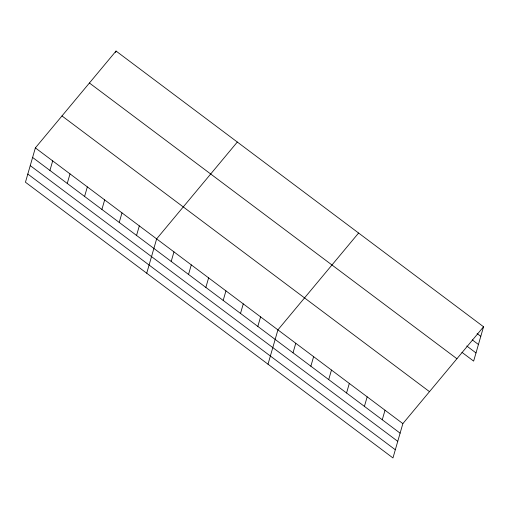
<?xml version="1.0" encoding="UTF-8"?>
<svg xmlns="http://www.w3.org/2000/svg" width="509" height="509" viewBox="0 0 509 509"><rect width="100%" height="100%" fill="white"/><g stroke="black" fill="none" stroke-linecap="round" stroke-linejoin="round"><path stroke-width="0.76" d="M35.363 147.896L25.45 182.228L392.961 457.947L402.867 423.615L483.55 326.772L116.039 51.053L35.363 147.896L402.867 423.615M49.927 170.445L52.688 160.895M67.252 183.444L70.013 173.893M115.613 52.522L116.039 51.053M84.583 196.442L87.338 186.892M101.908 209.441L104.663 199.891M119.233 222.439L121.988 212.889M136.558 235.438L139.313 225.881M146.726 273.218L156.638 238.88L237.321 142.036M171.209 261.429L173.963 251.879M188.534 274.427L191.289 264.877M205.859 287.426L208.614 277.876M223.184 300.425L225.939 290.874M240.509 313.423L243.264 303.873M257.834 326.422L260.589 316.872M268.008 364.202L277.914 329.87L358.597 233.027M293.012 352.813L295.767 343.263M310.859 366.206L313.62 356.656M328.712 379.593L331.467 370.043M346.559 392.986L349.32 383.436M364.412 406.379L367.167 396.829M382.265 419.772L385.02 410.222M483.55 326.772L473.637 361.104L461.943 352.33M477.098 333.548L480.795 336.322M472.276 339.878L478.435 344.498M466.766 345.999L475.998 352.928M89.419 83.012L456.923 358.73M61.983 115.937L429.494 391.656M32.601 157.446L400.112 433.165M30.241 165.622L397.752 441.341M27.81 174.053L395.321 449.771"/></g></svg>
